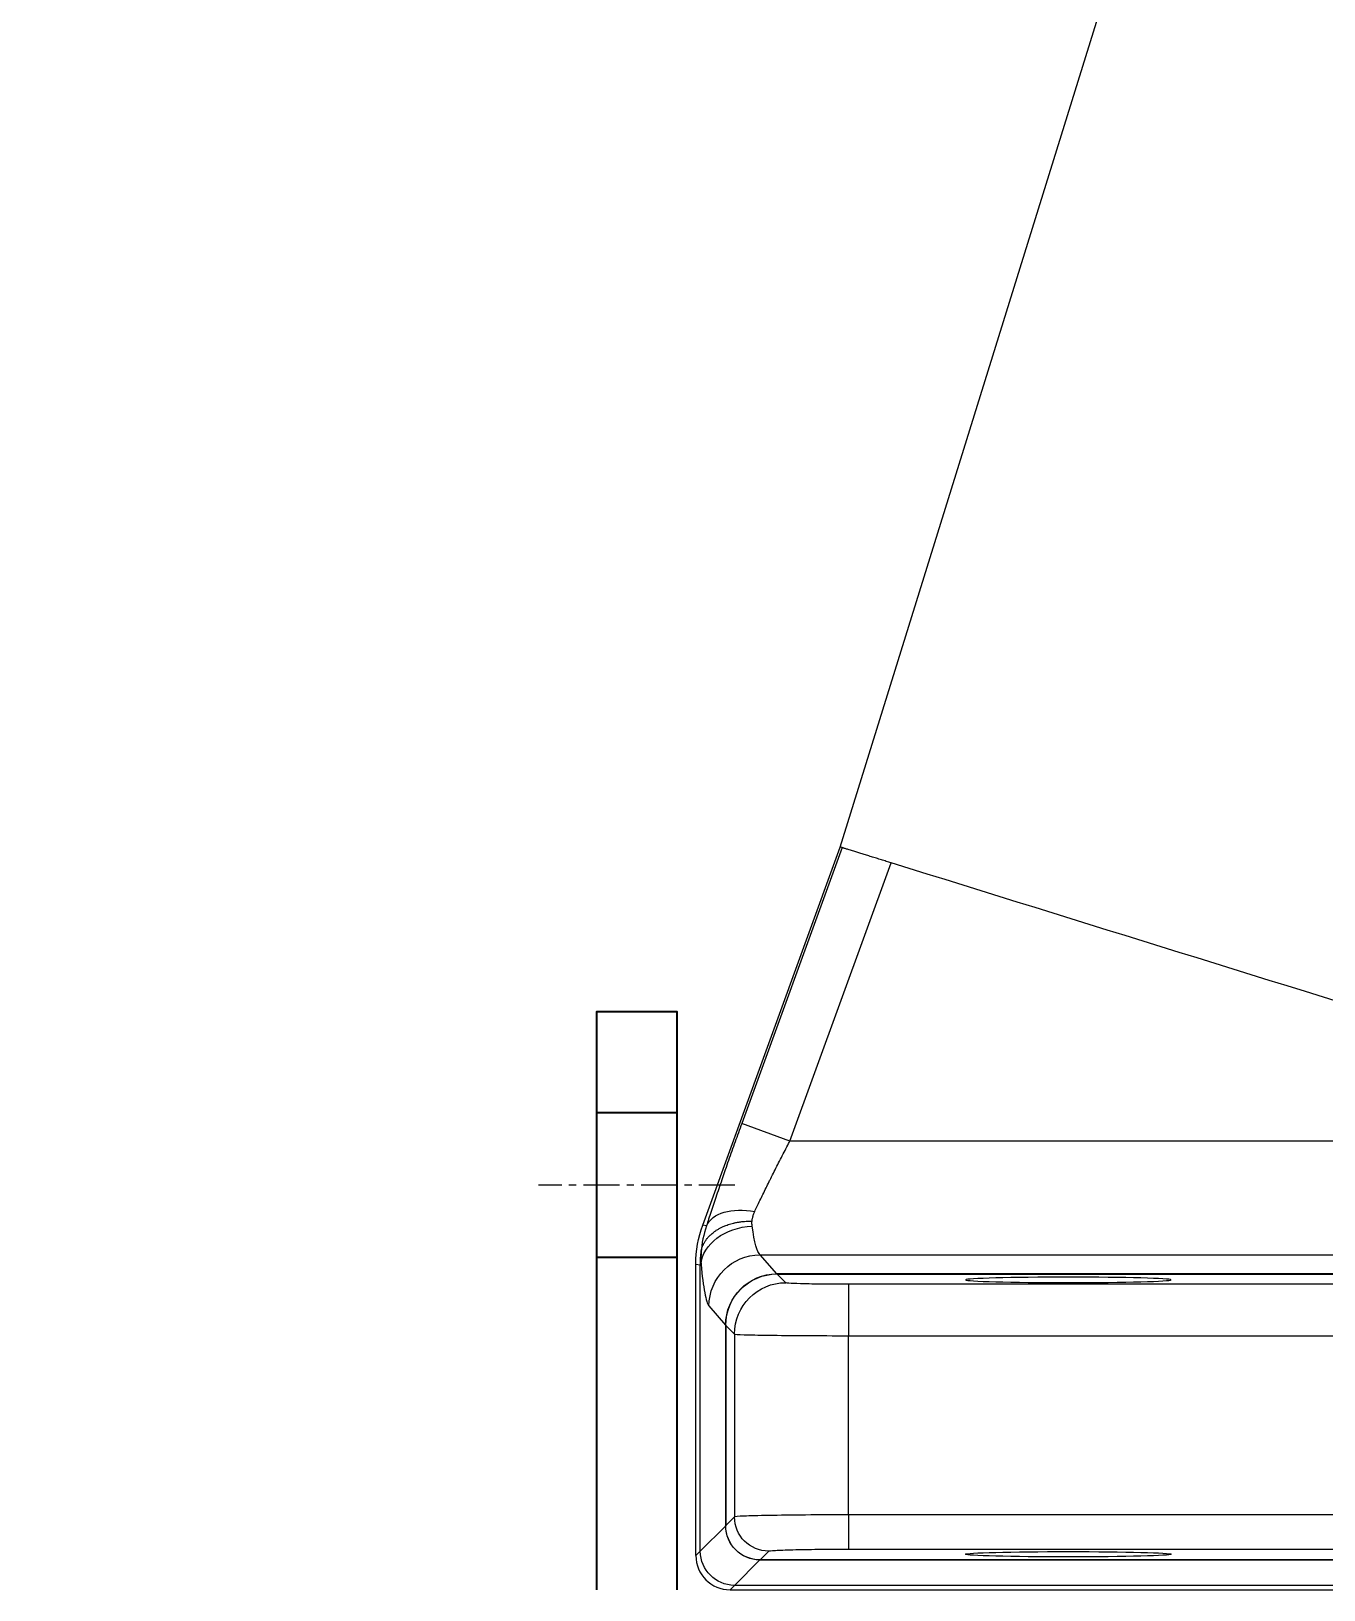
# Model space of a CAD drawing. Header units: millimetres. Extents: x -2122 to 22797, y 3569 to 89276.
# Drawn here: x 8893.1 to 9116.9, y 87179.6 to 87449.2 of the extents above; entities that cross this region are included whole.
import ezdxf

# ---------------------------------------------------------------- set-up
doc = ezdxf.new("R2010")
doc.units = ezdxf.units.MM
doc.header["$LTSCALE"] = 20
doc.linetypes.add('CENTER', pattern=[2, 1.25, -0.25, 0.25, -0.25])
doc.linetypes.add('HIDDEN', pattern=[9.525, 6.35, -3.175])
doc.layers.add('IA-DIBUJO', color=3, linetype='Continuous', lineweight=30)
for name, color, linetype in [('IA-DIM', 7, 'Continuous'), ('IA-EJES', 4, 'CENTER'), ('IA-ESTRUCTURAS', 2, 'Continuous'), ('IA-SEGM', 1, 'HIDDEN')]:
    doc.layers.add(name, color=color, linetype=linetype)
doc.styles.add('ING-AMB', font='romans.shx', dxfattribs={"width": 0.75, "oblique": 15})
doc.dimstyles.new('ING-AMB 20', dxfattribs={"dimscale": 20, "dimtxt": 3, "dimasz": 2.5, "dimexe": 1, "dimexo": 1, "dimgap": 1, "dimtad": 1, "dimdec": 0, "dimzin": 0, "dimdsep": 46, "dimtxsty": 'ING-AMB', "dimcen": 0.1, "dimclrd": 7, "dimclre": 7, "dimclrt": 2, "dimadec": 0, "dimazin": 0, "dimtfac": 1, "dimtdec": 0, "dimtmove": 0, "dimatfit": 0, "dimfxl": 1.25, "dimtolj": 1, "dimtzin": 0, "dimarcsym": 1})

# ---------------------------------------------------------------- blocks, each defined once
blk = doc.blocks.new('*D29')
at = {"layer": 'Defpoints', "color": 0, "transparency": 16777216}
for p in [(9113.17, 87809.58, 1283.42), (8729.45, 86979.58), (8915.92, 86979.58, 1283.42)]:
    blk.add_point(p, dxfattribs=at)
at = {"layer": 'IA-DIM', "color": 7, "lineweight": -2, "transparency": 16777216}
for p, q in [((9093.17, 87809.58), (8709.45, 87809.58)), ((8729.45, 87759.58), (8729.45, 87029.58)), ((8895.92, 86979.58), (8709.45, 86979.58))]:
    blk.add_line(p, q, dxfattribs=at)
at = {"layer": 'IA-DIM', "color": 7, "transparency": 16777216}
for points in [[(8721.12, 87759.58), (8737.78, 87759.58), (8729.45, 87809.58)], [(8721.12, 87029.58), (8737.78, 87029.58), (8729.45, 86979.58)]]:
    blk.add_solid(points, dxfattribs=at)
at = {"layer": 'IA-DIM', "color": 2, "transparency": 16777216, "insert": (8679.45, 87394.58), "char_height": 60, "attachment_point": 5, "rotation": 90, "style": 'ING-AMB'}
blk.add_mtext('\\A1;830', dxfattribs=at)

msp = doc.modelspace()

# ---------------------------------------------------------------- linework, layer by layer
at = {"layer": 'IA-DIBUJO', "color": 3, "linetype": 'Continuous', "lineweight": 0, "extrusion": (0, 1, -2.22045e-16)}
for p, q in [((9033.14, 87308.09, 1283.42), (9108.32, 87550.12, 1283.42)), ((9009.33, 87242.67, 1283.42), (9033.14, 87308.09, 1283.42)), ((9033.46, 87307.99, 1283.42), (9016.09, 87260.25, 1283.42)), ((9024.43, 87257.21, 1283.42), (9041.95, 87305.35, 1283.42)), ((9024.43, 87257.21, 1283.42), (9016.09, 87260.25, 1283.42)), ((9131.81, 87257.21, 1283.42), (9024.43, 87257.21, 1283.42)), ((9023.06, 87254.58, 1283.42), (9023.06, 87254.58, 1283.42)), ((9023.06, 87254.58, 1283.42), (9023.06, 87254.58, 1283.42)), ((9009.99, 87242.56, 1283.42), (9009.33, 87242.67, 1283.42)), ((9019.27, 87237.55, 1283.42), (9131.81, 87237.55, 1283.42)), ((9022.15, 87234.25, 1283.42), (9019.27, 87237.55, 1283.42)), ((9008.14, 87185.5, 1283.42), (9008.14, 87235.93, 1283.42)), ((9008.14, 87235.93, 1283.42), (9008.92, 87235.79, 1283.42)), ((9008.92, 87235.77, 1283.42), (9009.04, 87235.88, 1283.42)), ((9008.92, 87186.28, 1283.42), (9008.92, 87235.77, 1283.42)), ((9131.95, 87234.25, 1283.42), (9022.15, 87234.25, 1283.42)), ((9022.21, 87234.22, 1283.42), (9131.95, 87234.22, 1283.42)), ((9023.72, 87232.71, 1283.42), (9022.21, 87234.22, 1283.42)), ((9022.21, 87234.22, 1283.42), (9022.21, 87234.22, 1283.42)), ((9135.05, 87232.44, 1283.42), (9034.58, 87232.44, 1283.42)), ((9034.58, 87232.44, 1283.42), (9034.58, 87223.55, 1283.42)), ((9010.41, 87228.7, 1283.42), (9013.29, 87225.4, 1283.42)), ((9013.31, 87225.39, 1283.42), (9013.31, 87190.65, 1283.42)), ((9013.33, 87225.34, 1283.42), (9014.83, 87223.83, 1283.42)), ((9013.33, 87225.34, 1283.42), (9013.33, 87225.34, 1283.42)), ((9013.33, 87190.69, 1283.42), (9013.33, 87225.34, 1283.42)), ((9014.83, 87223.83, 1283.42), (9014.83, 87192.2, 1283.42)), ((9034.58, 87223.55, 1283.42), (9135.05, 87223.55, 1283.42)), ((9034.58, 87192.55, 1283.42), (9034.58, 87223.55, 1283.42)), ((9014.83, 87192.2, 1283.42), (9013.33, 87190.69, 1283.42)), ((9154.13, 87192.55, 1283.42), (9034.58, 87192.55, 1283.42)), ((9034.58, 87192.55, 1283.42), (9034.58, 87186.63, 1283.42)), ((9013.31, 87190.65, 1283.42), (9008.92, 87186.27, 1283.42)), ((9008.92, 87186.28, 1283.42), (9008.14, 87185.5, 1283.42)), ((9019.25, 87184.76, 1283.42), (9020.76, 87186.27, 1283.42)), ((9034.58, 87186.63, 1283.42), (9154.13, 87186.63, 1283.42)), ((9014.83, 87180.36, 1283.42), (9019.21, 87184.75, 1283.42)), ((9019.21, 87184.75, 1283.42), (9169.5, 87184.75, 1283.42)), ((9169.46, 87184.76, 1283.42), (9019.25, 87184.76, 1283.42)), ((9014.06, 87179.58, 1283.42), (9014.84, 87180.36, 1283.42)), ((9173.87, 87180.36, 1283.42), (9014.84, 87180.36, 1283.42)), ((9014.06, 87179.58, 1283.42), (9174.65, 87179.58, 1283.42))]:
    msp.add_line(p, q, dxfattribs=at)
at = {"layer": 'IA-DIBUJO', "color": 3, "linetype": 'Continuous', "lineweight": 0, "extrusion": (0, -2.22045e-16, -1)}
msp.add_arc((-9027.87, 87235.93, -1283.42), 19.73, 359.9998, 20.0002, dxfattribs=at)
at = {"layer": 'IA-DIBUJO', "color": 3, "linetype": 'Continuous', "lineweight": 0, "extrusion": (1.2326e-32, -2.22045e-16, -1)}
for centre, major_axis, ratio, start_param, end_param in [((9018.33, 87239.52, 1283.42), (-8.47, 2.71), 0.598895, 0.065399, 1.381344), ((9022.16, 87225.39, 1283.42), (6.38, 6.19), 0.992805, -2.36696, -0.803382), ((9016.84, 87183.56, 1283.42), (2.42, 1.21), 0.00001, -0.18621, -0.058844)]:
    msp.add_ellipse(centre, major_axis=major_axis, ratio=ratio, start_param=start_param, end_param=end_param, dxfattribs=at)
at = {"layer": 'IA-DIBUJO', "color": 3, "linetype": 'Continuous', "lineweight": 0, "extrusion": (-3.08149e-33, -2.22045e-16, -1)}
msp.add_ellipse((9017.9, 87235.88, 1283.42), major_axis=(-8.85, -0.83), ratio=0.743412, start_param=0.125555, end_param=1.64044, dxfattribs=at)
at = {"layer": 'IA-DIBUJO', "color": 3, "linetype": 'Continuous', "lineweight": 0, "extrusion": (0, -2.22045e-16, -1)}
for centre, major_axis, ratio, start_param, end_param in [((9019.5, 87257.21, 1283.42), (0, -19.75), 0.121873, 0.095972, 0.73046), ((9028.67, 87235.78, 1283.42), (-8.86, 17.7), 0.997106, -1.107507, -0.994739), ((9019.27, 87228.7, 1283.42), (6.7, 5.85), 0.991933, -2.419829, -0.857058), ((9022.15, 87225.4, 1283.42), (6.7, 5.85), 0.991933, -2.419829, -0.857058), ((9022.21, 87225.34, 1283.42), (6.56, 6), 0.999249, -2.400099, -0.830051), ((9019.21, 87190.65, 1283.42), (-4.19, 4.19), 0.99301, -2.352687, -0.788906), ((9019.25, 87190.69, 1283.42), (-4.19, 4.19), 0.999315, -2.355852, -0.785741)]:
    msp.add_ellipse(centre, major_axis=major_axis, ratio=ratio, start_param=start_param, end_param=end_param, dxfattribs=at)
at = {"layer": 'IA-DIBUJO', "color": 3, "linetype": 'Continuous', "lineweight": 0, "extrusion": (-1.92593e-34, -2.22045e-16, -1)}
msp.add_ellipse((9022.24, 87238.67, 1283.42), major_axis=(0.03, -4.45), ratio=0.242, start_param=0.101188, end_param=0.112373, dxfattribs=at)
at = {"layer": 'IA-DIBUJO', "color": 3, "linetype": 'Continuous', "lineweight": 0}
for centre, major_axis, ratio, start_param, end_param in [((8215.87, 87556.85, 1283.42), (806.35, -322.63), 0.000113, 0.003597, 0.011409), ((9013.39, 87236.46, 1283.42), (-0.03, 11.13), 0.096785, -3.252562, -3.241379), ((9072.62, 87185.74, 1283.42), (17.78, 0), 0.026213, -4.712389, 1.570796), ((9014.08, 87185.52, 1283.42), (-4.2, -4.2), 0.997265, -0.784029, 0.784029)]:
    msp.add_ellipse(centre, major_axis=major_axis, ratio=ratio, start_param=start_param, end_param=end_param, dxfattribs=at)
at = {"layer": 'IA-DIBUJO', "color": 3, "linetype": 'Continuous', "lineweight": 0, "extrusion": (-1.2326e-32, -2.22045e-16, -1)}
for centre, major_axis, ratio, start_param, end_param in [((9022.21, 87225.34, 1283.42), (6.29, 6.29), 0.999315, -2.355852, -0.785741), ((9023.72, 87223.83, 1283.42), (6.29, 6.29), 0.999315, -2.355852, -0.785741), ((8692.88, 88026.67, 1283.42), (320.45, -801.34), 0.000113, -0.011685, -0.003848), ((9012.12, 87188.28, 1283.42), (1.21, 2.42), 0.00001, 0.058845, 0.186211), ((9014.83, 87186.27, 1283.42), (4.19, -4.19), 0.995626, 0.788906, 2.352687)]:
    msp.add_ellipse(centre, major_axis=major_axis, ratio=ratio, start_param=start_param, end_param=end_param, dxfattribs=at)
at = {"layer": 'IA-DIBUJO', "color": 3, "linetype": 'Continuous', "lineweight": 0, "extrusion": (6.84228e-49, -2.22045e-16, -1)}
msp.add_ellipse((9072.62, 87233.21, 1283.42), major_axis=(17.78, 0), ratio=0.026177, start_param=-4.712389, end_param=1.570796, dxfattribs=at)
at = {"layer": 'IA-DIBUJO', "color": 3, "linetype": 'Continuous', "lineweight": 0, "extrusion": (4.93038e-32, -2.22045e-16, -1)}
msp.add_ellipse((9020.76, 87192.2, 1283.42), major_axis=(-4.19, 4.19), ratio=0.999315, start_param=-2.355852, end_param=-0.785741, dxfattribs=at)
at = {"layer": 'IA-DIBUJO', "color": 3, "linetype": 'Continuous', "lineweight": 0, "extrusion": (-4.93038e-32, -2.22045e-16, -1)}
msp.add_ellipse((9024.69, 87196.14, 1283.42), major_axis=(10.76, 15.52), ratio=0.262629, start_param=2.961573, end_param=2.96371, dxfattribs=at)
at = {"layer": 'IA-DIBUJO', "color": 3, "linetype": 'Continuous', "lineweight": 0}
for points in [[(9033.46, 87307.99, 1283.42), (9033.36, 87308.02, 1283.42), (9033.25, 87308.06, 1283.42), (9033.14, 87308.09, 1283.42)], [(9141.71, 87274.37, 1283.42), (9108.46, 87284.7, 1283.42), (9075.2, 87295.03, 1283.42), (9041.95, 87305.35, 1283.42)], [(9009.99, 87242.56, 1283.42), (9009.48, 87241.05, 1283.42), (9009.17, 87239.53, 1283.42), (9009.04, 87238.02, 1283.42)], [(9017.9, 87242.5, 1283.42), (9017.86, 87242.77, 1283.42), (9017.85, 87243.06, 1283.42), (9017.87, 87243.35, 1283.42)], [(9009.08, 87238.26, 1283.42), (9009.01, 87237.46, 1283.42), (9009, 87236.66, 1283.42), (9009.04, 87235.88, 1283.42)]]:
    msp.add_open_spline(points, degree=3, dxfattribs=at)
for points, weights in [([(9041.95, 87305.35, 1283.42), (9037.18, 87306.84, 1283.42), (9033.71, 87307.91, 1283.42), (9033.46, 87307.99, 1283.42)], [1, 0.816916247342, 0.816916247342, 1]), ([(9008.92, 87235.79, 1283.42), (9008.92, 87235.78, 1283.42), (9008.92, 87235.78, 1283.42), (9008.92, 87235.77, 1283.42)], [1, 0.999999904181, 0.999999904181, 1]), ([(9008.92, 87186.27, 1283.42), (9008.92, 87186.27, 1283.42), (9008.92, 87186.27, 1283.42), (9008.92, 87186.28, 1283.42)], [1, 0.9999996191, 0.9999996191, 1])]:
    msp.add_rational_spline(points, weights, degree=3, dxfattribs=at)
for points, knots in [([(9016.09, 87260.25, 1283.42), (9015.9, 87259.72, 1283.42), (9015.71, 87259.2, 1283.42), (9015.32, 87258.13, 1283.42), (9015.13, 87257.6, 1283.42), (9014.75, 87256.53, 1283.42), (9014.55, 87255.99, 1283.42), (9014.17, 87254.91, 1283.42), (9013.98, 87254.37, 1283.42), (9013.6, 87253.3, 1283.42), (9013.42, 87252.76, 1283.42), (9013.08, 87251.78, 1283.42), (9012.92, 87251.33, 1283.42), (9012.59, 87250.37, 1283.42), (9012.41, 87249.86, 1283.42), (9012.07, 87248.84, 1283.42), (9011.9, 87248.34, 1283.42), (9011.57, 87247.36, 1283.42), (9011.41, 87246.88, 1283.42), (9011.09, 87245.94, 1283.42), (9010.94, 87245.48, 1283.42), (9010.64, 87244.58, 1283.42), (9010.5, 87244.14, 1283.42), (9010.23, 87243.32, 1283.42), (9010.11, 87242.93, 1283.42), (9009.99, 87242.56, 1283.42)], [4.8644364, 4.8644364, 4.8644364, 4.8644364, 4.9204346, 4.9204346, 4.9769257, 4.9769257, 5.0339933, 5.0339933, 5.0912139, 5.0912139, 5.1483818, 5.1483818, 5.1972786, 5.1972786, 5.2542362, 5.2542362, 5.3111376, 5.3111376, 5.3676205, 5.3676205, 5.423734, 5.423734, 5.4791381, 5.4791381, 5.5301133, 5.5301133, 5.5301133, 5.5301133]), ([(9018.33, 87245.01, 1283.42), (9018.47, 87245.32, 1283.42), (9018.62, 87245.63, 1283.42), (9018.77, 87245.95, 1283.42), (9018.92, 87246.27, 1283.42), (9019.08, 87246.61, 1283.42), (9019.24, 87246.95, 1283.42), (9019.41, 87247.29, 1283.42), (9019.58, 87247.64, 1283.42), (9019.75, 87248, 1283.42), (9019.93, 87248.36, 1283.42), (9020.11, 87248.73, 1283.42), (9020.29, 87249.11, 1283.42), (9020.48, 87249.48, 1283.42), (9020.67, 87249.86, 1283.42), (9020.86, 87250.25, 1283.42), (9020.94, 87250.42, 1283.42), (9021.03, 87250.59, 1283.42), (9021.11, 87250.76, 1283.42), (9021.31, 87251.15, 1283.42), (9021.51, 87251.55, 1283.42), (9021.71, 87251.95, 1283.42), (9021.91, 87252.35, 1283.42), (9022.12, 87252.75, 1283.42), (9022.32, 87253.16, 1283.42), (9022.53, 87253.57, 1283.42), (9022.74, 87253.97, 1283.42), (9022.95, 87254.38, 1283.42), (9023.16, 87254.79, 1283.42), (9023.37, 87255.19, 1283.42), (9023.58, 87255.6, 1283.42), (9023.79, 87256, 1283.42), (9024, 87256.4, 1283.42), (9024.21, 87256.8, 1283.42), (9024.28, 87256.93, 1283.42), (9024.36, 87257.07, 1283.42), (9024.43, 87257.21, 1283.42)], [0.7530721, 0.7530721, 0.7530721, 0.7530721, 0.8129194, 0.8129194, 0.8129194, 0.8734478, 0.8734478, 0.8734478, 0.9349025, 0.9349025, 0.9349025, 0.9967552, 0.9967552, 0.9967552, 1.0589257, 1.0589257, 1.0589257, 1.0859032, 1.0859032, 1.0859032, 1.148438, 1.148438, 1.148438, 1.2112001, 1.2112001, 1.2112001, 1.2737574, 1.2737574, 1.2737574, 1.3359324, 1.3359324, 1.3359324, 1.3973459, 1.3973459, 1.3973459, 1.4187489, 1.4187489, 1.4187489, 1.4187489]), ([(9009.08, 87238.26, 1283.42), (9009.1, 87238.39, 1283.42), (9009.13, 87238.52, 1283.42), (9009.17, 87238.65, 1283.42), (9009.21, 87238.78, 1283.42), (9009.26, 87238.9, 1283.42), (9009.31, 87239.03, 1283.42), (9009.35, 87239.13, 1283.42), (9009.39, 87239.23, 1283.42), (9009.44, 87239.33, 1283.42), (9009.51, 87239.49, 1283.42), (9009.6, 87239.65, 1283.42), (9009.69, 87239.8, 1283.42), (9009.79, 87239.96, 1283.42), (9009.9, 87240.11, 1283.42), (9010.01, 87240.26, 1283.42), (9010.03, 87240.29, 1283.42), (9010.05, 87240.31, 1283.42), (9010.07, 87240.34, 1283.42), (9010.16, 87240.46, 1283.42), (9010.26, 87240.57, 1283.42), (9010.37, 87240.69, 1283.42), (9010.48, 87240.8, 1283.42), (9010.59, 87240.92, 1283.42), (9010.71, 87241.02, 1283.42), (9010.79, 87241.1, 1283.42), (9010.86, 87241.16, 1283.42), (9010.95, 87241.23, 1283.42), (9011.06, 87241.33, 1283.42), (9011.18, 87241.42, 1283.42), (9011.3, 87241.51, 1283.42), (9011.42, 87241.6, 1283.42), (9011.55, 87241.69, 1283.42), (9011.68, 87241.78, 1283.42), (9011.8, 87241.85, 1283.42), (9011.92, 87241.93, 1283.42), (9012.05, 87242, 1283.42), (9012.2, 87242.09, 1283.42), (9012.36, 87242.18, 1283.42), (9012.52, 87242.26, 1283.42), (9012.69, 87242.34, 1283.42), (9012.85, 87242.42, 1283.42), (9013.02, 87242.49, 1283.42), (9013.12, 87242.53, 1283.42), (9013.23, 87242.57, 1283.42), (9013.33, 87242.61, 1283.42), (9013.47, 87242.67, 1283.42), (9013.61, 87242.72, 1283.42), (9013.76, 87242.77, 1283.42), (9013.91, 87242.82, 1283.42), (9014.06, 87242.87, 1283.42), (9014.21, 87242.91, 1283.42), (9014.36, 87242.95, 1283.42), (9014.51, 87242.99, 1283.42), (9014.67, 87243.03, 1283.42), (9014.7, 87243.04, 1283.42), (9014.73, 87243.05, 1283.42), (9014.76, 87243.05, 1283.42), (9014.95, 87243.1, 1283.42), (9015.14, 87243.14, 1283.42), (9015.33, 87243.17, 1283.42), (9015.52, 87243.2, 1283.42), (9015.72, 87243.23, 1283.42), (9015.91, 87243.26, 1283.42), (9016.04, 87243.27, 1283.42), (9016.16, 87243.29, 1283.42), (9016.28, 87243.3, 1283.42), (9016.47, 87243.32, 1283.42), (9016.65, 87243.33, 1283.42), (9016.83, 87243.34, 1283.42), (9016.91, 87243.35, 1283.42), (9016.99, 87243.35, 1283.42), (9017.07, 87243.35, 1283.42), (9017.19, 87243.35, 1283.42), (9017.31, 87243.36, 1283.42), (9017.42, 87243.36, 1283.42), (9017.54, 87243.36, 1283.42), (9017.66, 87243.36, 1283.42), (9017.78, 87243.35, 1283.42), (9017.81, 87243.35, 1283.42), (9017.84, 87243.35, 1283.42), (9017.87, 87243.35, 1283.42)], [0, 0, 0, 0, 0.000283757, 0.000283757, 0.000283757, 0.000569682, 0.000569682, 0.000569682, 0.000800321, 0.000800321, 0.000800321, 0.001168861, 0.001168861, 0.001168861, 0.001539334, 0.001539334, 0.001539334, 0.001600641, 0.001600641, 0.001600641, 0.00190103, 0.00190103, 0.00190103, 0.002204646, 0.002204646, 0.002204646, 0.002400962, 0.002400962, 0.002400962, 0.002675656, 0.002675656, 0.002675656, 0.002949858, 0.002949858, 0.002949858, 0.003201282, 0.003201282, 0.003201282, 0.003509579, 0.003509579, 0.003509579, 0.003820636, 0.003820636, 0.003820636, 0.004001603, 0.004001603, 0.004001603, 0.004251107, 0.004251107, 0.004251107, 0.004500601, 0.004500601, 0.004500601, 0.004750769, 0.004750769, 0.004750769, 0.004801924, 0.004801924, 0.004801924, 0.005105171, 0.005105171, 0.005105171, 0.005410147, 0.005410147, 0.005410147, 0.005602244, 0.005602244, 0.005602244, 0.005882859, 0.005882859, 0.005882859, 0.006002405, 0.006002405, 0.006002405, 0.006178936, 0.006178936, 0.006178936, 0.006356838, 0.006356838, 0.006356838, 0.006402565, 0.006402565, 0.006402565, 0.006402565]), ([(9017.87, 87243.35, 1283.42), (9017.89, 87243.52, 1283.42), (9017.91, 87243.7, 1283.42), (9017.99, 87244.05, 1283.42), (9018.03, 87244.22, 1283.42), (9018.15, 87244.58, 1283.42), (9018.22, 87244.75, 1283.42), (9018.31, 87244.96, 1283.42), (9018.32, 87244.99, 1283.42), (9018.33, 87245.01, 1283.42)], [0, 0, 0, 0, 0.00036327, 0.00036327, 0.000726768, 0.000726768, 0.001090772, 0.001090772, 0.001143575, 0.001143575, 0.001143575, 0.001143575]), ([(9009.04, 87238.02, 1283.42), (9009.05, 87238.06, 1283.42), (9009.05, 87238.1, 1283.42), (9009.06, 87238.14, 1283.42), (9009.06, 87238.17, 1283.42), (9009.07, 87238.2, 1283.42), (9009.07, 87238.23, 1283.42), (9009.07, 87238.24, 1283.42), (9009.07, 87238.25, 1283.42), (9009.08, 87238.26, 1283.42)], [0, 0, 0, 0, 0.0000654423, 0.0000654423, 0.0000654423, 0.0001095013, 0.0001095013, 0.0001095013, 0.0001308846, 0.0001308846, 0.0001308846, 0.0001308846]), ([(9009.04, 87235.88, 1283.42), (9009.22, 87233.89, 1283.42), (9009.44, 87232.21, 1283.42), (9009.68, 87230.98, 1283.42), (9009.91, 87229.75, 1283.42), (9010.16, 87228.99, 1283.42), (9010.41, 87228.7, 1283.42)], [0.8403366, 0.8403366, 0.8403366, 0.8403366, 1.1575806, 1.1575806, 1.1575806, 1.4748248, 1.4748248, 1.4748248, 1.4748248]), ([(9034.58, 87232.44, 1283.42), (9033.18, 87232.44, 1283.42), (9031.79, 87232.44, 1283.42), (9029.19, 87232.47, 1283.42), (9028, 87232.49, 1283.42), (9026, 87232.54, 1283.42), (9025.19, 87232.57, 1283.42), (9024.07, 87232.64, 1283.42), (9023.76, 87232.68, 1283.42), (9023.72, 87232.71, 1283.42)], [3.141593, 3.141593, 3.141593, 3.141593, 3.527747, 3.527747, 3.913901, 3.913901, 4.300055, 4.300055, 4.686209, 4.686209, 4.686209, 4.686209]), ([(9014.83, 87223.83, 1283.42), (9014.9, 87223.79, 1283.42), (9015.46, 87223.76, 1283.42), (9017.5, 87223.69, 1283.42), (9018.98, 87223.66, 1283.42), (9022.62, 87223.61, 1283.42), (9024.79, 87223.59, 1283.42), (9029.5, 87223.56, 1283.42), (9032.04, 87223.55, 1283.42), (9034.58, 87223.55, 1283.42)], [1.596976, 1.596976, 1.596976, 1.596976, 1.98313, 1.98313, 2.369284, 2.369284, 2.755439, 2.755439, 3.141593, 3.141593, 3.141593, 3.141593]), ([(9034.58, 87192.55, 1283.42), (9032.04, 87192.55, 1283.42), (9029.5, 87192.54, 1283.42), (9024.79, 87192.51, 1283.42), (9022.62, 87192.48, 1283.42), (9018.98, 87192.41, 1283.42), (9017.5, 87192.38, 1283.42), (9015.46, 87192.29, 1283.42), (9014.9, 87192.24, 1283.42), (9014.83, 87192.2, 1283.42)], [0, 0, 0, 0, 0.386154, 0.386154, 0.772308, 0.772308, 1.158462, 1.158462, 1.544616, 1.544616, 1.544616, 1.544616]), ([(9020.76, 87186.27, 1283.42), (9020.81, 87186.32, 1283.42), (9021.2, 87186.37, 1283.42), (9022.63, 87186.45, 1283.42), (9023.66, 87186.49, 1283.42), (9026.21, 87186.56, 1283.42), (9027.72, 87186.58, 1283.42), (9031.02, 87186.62, 1283.42), (9032.8, 87186.63, 1283.42), (9034.58, 87186.63, 1283.42)], [4.738569, 4.738569, 4.738569, 4.738569, 5.124723, 5.124723, 5.510877, 5.510877, 5.897031, 5.897031, 6.283185, 6.283185, 6.283185, 6.283185])]:
    msp.add_open_spline(points, degree=3, knots=knots, dxfattribs=at)
at = {"layer": 'IA-EJES', "lineweight": 15, "ltscale": 0.25}
msp.add_line((9014.92, 87249.58, 1283.42), (8980.92, 87249.58, 1283.42), dxfattribs=at)
at = {"layer": 'IA-ESTRUCTURAS', "color": 2, "elevation": 1283.42}
msp.add_lwpolyline([(9004.92, 87179.58), (9004.92, 87279.58), (8990.92, 87279.58), (8990.92, 87179.58)], dxfattribs=at)
at = {"layer": 'IA-SEGM', "ltscale": 0.25}
for p, q in [((9004.92, 87262.08, 1283.42), (8990.92, 87262.08, 1283.42)), ((9004.92, 87237.08, 1283.42), (8990.92, 87237.08, 1283.42))]:
    msp.add_line(p, q, dxfattribs=at)

# ---------------------------------------------------------------- dimensions: what is measured, and where the dimension line sits
at = {"layer": 'IA-DIM'}
dim = msp.add_linear_dim(base=(8729.45, 86979.58), p1=(9113.17, 87809.58, 1283.42), p2=(8915.92, 86979.58, 1283.42), angle=90, dimstyle='ING-AMB 20', override={"dimpost": '\\X'}, dxfattribs=at)
dim.commit()
dim.dimension.update_dxf_attribs({"geometry": '*D29', "text_midpoint": (8679.45, 87394.58)})

doc.saveas('drawing.dxf')
